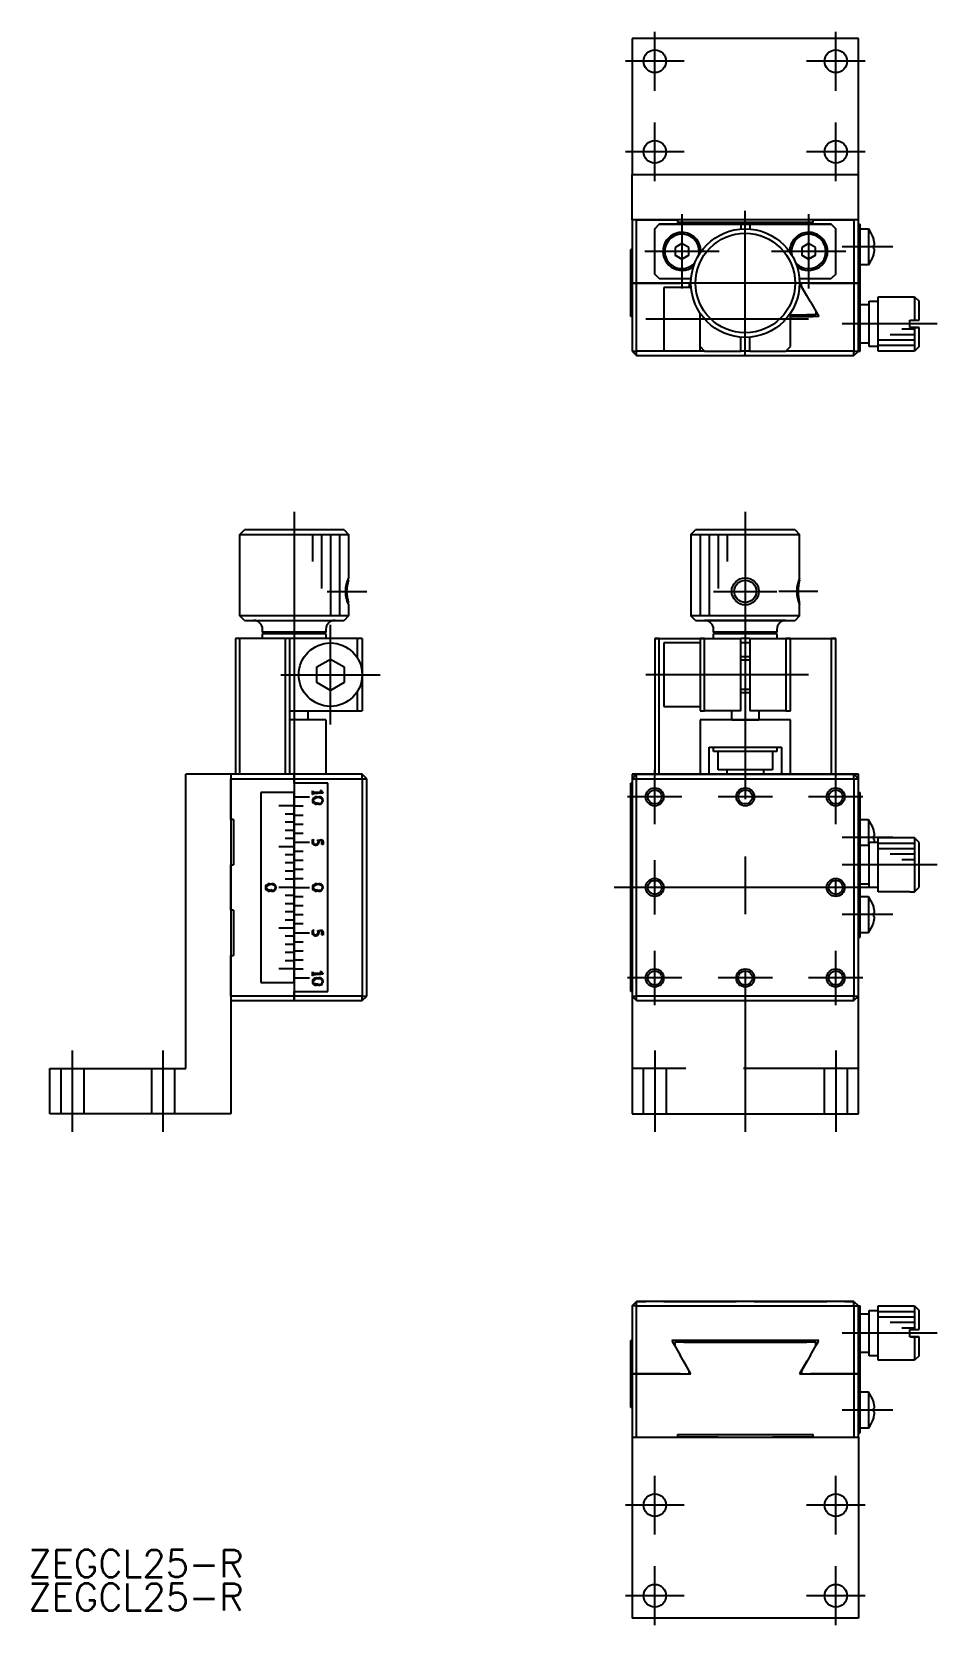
# Model space of a CAD drawing. Extents: x -79 to 118, y -81 to 94.
# Drawn here: x -78.8 to 21.2, y -81.5 to 94.5 of the extents above; entities that cross this region are included whole.
import ezdxf

# ---------------------------------------------------------------- set-up
doc = ezdxf.new("R2010")
doc.units = 0
doc.linetypes.add('CENTER', pattern=[50.8, 31.75, -6.35, 6.35, -6.35])
doc.linetypes.add('DASHED', pattern=[19.05, 12.7, -6.35])
doc.layers.get('0').update_dxf_attribs({"linetype": 'CONTINUOUS'})
doc.layers.add('CENTER', color=1, linetype='CENTER')
doc.styles.get("Standard").update_dxf_attribs({"font": 'txt.shx', "height": 3, "bigfont": 'bigfont.shx'})

# ---------------------------------------------------------------- blocks, each defined once
blk = doc.blocks.new('*U2')
at = {"color": 7, "linetype": 'CONTINUOUS'}
blk.add_text('ZEGCL25-R', height=3, dxfattribs=at).set_placement((-79.21, -76.18))
blk = doc.blocks.new('*U3')
at = {"color": 7, "linetype": 'CONTINUOUS'}
blk.add_text('ZEGCL25-R', height=3, dxfattribs=at).set_placement((-79.21, -79.87))

msp = doc.modelspace()

# ---------------------------------------------------------------- linework, layer by layer
at = {"color": 7, "linetype": 'CONTINUOUS'}
for p, q in [((12.5, 93.75), (-12.5, 93.75)), ((12.5, 93.75), (-12.5, 93.75)), ((-12.5, 93.75), (-12.5, 78.75)), ((12.5, 78.75), (12.5, 93.75)), ((-12.5, 78.75), (12.5, 78.75)), ((-12.5, 73.75), (-12.5, 78.75)), ((-12.5, 78.75), (-11, 78.75)), ((-11.25, 78.75), (-11, 78.75)), ((-11.25, 78.75), (-11, 78.75)), ((-9, 78.75), (-3, 78.75)), ((-9, 78.75), (-8.75, 78.75)), ((-9, 78.75), (-8.75, 78.75)), ((-1.25, 78.75), (0, 78.75)), ((-1.25, 78.75), (1.25, 78.75)), ((0, 78.75), (1.25, 78.75)), ((3, 78.75), (9, 78.75)), ((8.75, 78.75), (9, 78.75)), ((8.75, 78.75), (9, 78.75)), ((11, 78.75), (11.25, 78.75)), ((11, 78.75), (11.25, 78.75)), ((11, 78.75), (12.5, 78.75)), ((12.5, 73.75), (12.5, 78.75)), ((-12.5, 73.75), (-12.5, 66.75)), ((-12, 73.75), (-12.5, 73.75)), ((-7.5, 73.75), (-12, 73.75)), ((-12, 73.75), (-7.5, 73.75)), ((-12, 66.75), (-12, 73.75)), ((-9.5, 73.25), (-10, 72.75)), ((-10, 72.75), (-9.5, 73.25)), ((-10, 67.75), (-10, 72.75)), ((-9.5, 73.25), (-0.5, 73.25)), ((-4, 73.25), (-9.5, 73.25)), ((7.5, 73.75), (-7.5, 73.75)), ((-7.5, 73.75), (-7.5, 73.45)), ((-7.5, 73.45), (7.5, 73.45)), ((7.5, 73.45), (-7.5, 73.45)), ((-4, 73.45), (4, 73.45)), ((-4, 73.45), (4, 73.45)), ((-4, 73.25), (4, 73.25)), ((-0.5, 73.25), (-0.5, 72.73)), ((-0.5, 73.25), (0.5, 73.25)), ((0.5, 73.25), (9.5, 73.25)), ((0.5, 73.25), (0.5, 72.73)), ((9.5, 73.25), (4, 73.25)), ((12, 73.75), (7.5, 73.75)), ((7.5, 73.75), (12, 73.75)), ((7.5, 73.45), (7.5, 73.75)), ((10, 72.75), (9.5, 73.25)), ((9.5, 73.25), (10, 72.75)), ((10, 67.75), (10, 72.75)), ((12, 73.75), (12, 66.75)), ((12.5, 73.75), (12, 73.75)), ((12.5, 66.75), (12.5, 73.75)), ((12.5, 73.25), (12.7, 73.25)), ((12.5, 73.25), (12.7, 73.25)), ((12.7, 71.25), (12.7, 73.25)), ((12.7, 72.75), (13.6, 72.75)), ((13.6, 72.75), (13.6, 68.75)), ((-12.65, 66.76), (-12.65, 70.45)), ((-12.5, 70.45), (-12.65, 70.45)), ((-12.5, 70.45), (-12.65, 70.45)), ((-7, 71.12), (-7.75, 70.68)), ((-7.75, 70.68), (-7.75, 69.82)), ((-6.25, 70.68), (-7, 71.12)), ((-6.25, 69.82), (-6.25, 70.68)), ((7, 71.12), (6.25, 70.68)), ((6.25, 70.68), (6.25, 69.82)), ((7.75, 70.68), (7, 71.12)), ((7.75, 69.82), (7.75, 70.68)), ((12.7, 61.25), (12.7, 71.25)), ((14.16, 71.7), (14.16, 71.68)), ((14.29, 70.95), (14.16, 70.95)), ((14.16, 70.95), (14.16, 70.55)), ((14.29, 70.55), (14.16, 70.55)), ((14.16, 70.55), (14.29, 70.55)), ((-7, 69.38), (-7.75, 69.82)), ((-7.75, 69.82), (-7, 69.38)), ((-6.25, 69.82), (-7, 69.38)), ((-7, 69.38), (-6.25, 69.82)), ((7, 69.38), (6.25, 69.82)), ((6.25, 69.82), (7, 69.38)), ((7.75, 69.82), (7, 69.38)), ((7, 69.38), (7.75, 69.82)), ((13.6, 68.75), (12.7, 68.75)), ((14.16, 69.82), (14.16, 69.8)), ((-9.5, 67.25), (-10, 67.75)), ((-9.5, 67.25), (-5.98, 67.25)), ((-5.81, 68.25), (-5.81, 68.25)), ((5.98, 67.25), (9.5, 67.25)), ((10, 67.75), (9.5, 67.25)), ((-12.65, 66.75), (-12.65, 66.76)), ((-12.5, 66.75), (-12.65, 66.75)), ((-12.65, 63.05), (-12.65, 66.75)), ((-12.5, 66.75), (-12.5, 59.25)), ((-12, 66.75), (-12.5, 66.75)), ((-12.5, 66.75), (-12, 66.75)), ((-12, 66.75), (-7.2, 66.75)), ((-7.2, 66.75), (-12, 66.75)), ((-12, 59.25), (-12, 66.75)), ((-5.98, 66.25), (-9, 66.25)), ((-9, 66.25), (-9, 59.25)), ((-6, 66.75), (-7.2, 66.75)), ((-6, 66.75), (-6.29, 66.25)), ((-6.2, 66.75), (-6.2, 66.4)), ((-6.2, 66.4), (-6, 66.75)), ((7.2, 66.75), (6, 66.75)), ((6.8, 65.36), (6, 66.75)), ((6, 66.75), (6.2, 66.4)), ((6.2, 66.4), (6.2, 66.75)), ((7.2, 64.67), (6.2, 66.4)), ((7.2, 66.75), (12, 66.75)), ((12, 66.75), (7.2, 66.75)), ((12, 66.75), (12, 59.25)), ((12.5, 66.75), (12, 66.75)), ((12, 66.75), (12.5, 66.75)), ((12.5, 59.25), (12.5, 66.75)), ((14.7, 65.25), (18.7, 65.25)), ((14.7, 62.25), (14.7, 65.25)), ((18.7, 65.25), (19.2, 64.75)), ((18.7, 65.25), (18.7, 62.65)), ((-5, 59.75), (-5, 63.43)), ((5, 59.75), (5, 63.43)), ((7.2, 64.67), (8.13, 63.05)), ((7.8, 63.63), (7.8, 63.25)), ((12.7, 64.4), (13.7, 64.4)), ((13.7, 64.75), (14.7, 64.75)), ((13.7, 62.25), (13.7, 64.75)), ((19.2, 62.65), (19.2, 64.75)), ((-12.5, 63.05), (-12.65, 63.05)), ((5, 63.25), (6.8, 63.25)), ((5, 63.05), (7.5, 63.05)), ((8.13, 63.05), (5, 63.05)), ((7.5, 63.05), (5.5, 63.05)), ((5.5, 63.05), (7.5, 63.05)), ((7.8, 63.25), (6.8, 63.25)), ((13.7, 59.75), (13.7, 62.25)), ((14.7, 59.25), (14.7, 62.25)), ((18.7, 61.65), (17.3, 61.65)), ((18.2, 62.65), (18.7, 62.65)), ((18.2, 61.85), (18.2, 62.65)), ((18.7, 61.85), (18.2, 61.85)), ((18.2, 61.85), (18.7, 61.85)), ((18.7, 62.65), (19.2, 62.65)), ((18.7, 61.85), (18.7, 59.25)), ((19.2, 61.85), (18.7, 61.85)), ((18.7, 61.85), (19.2, 61.85)), ((19.2, 59.75), (19.2, 61.85)), ((-1.5, 60.94), (-1.5, 60.94)), ((-0.5, 59.25), (-0.5, 60.77)), ((0.5, 59.25), (0.5, 60.77)), ((12.7, 59.25), (12.7, 61.25)), ((13.7, 60.1), (12.7, 60.1)), ((18.7, 60.45), (14.7, 60.45)), ((18.7, 59.85), (14.7, 59.85)), ((18.7, 61.05), (16, 61.05)), ((-12.5, 59.25), (-12, 58.75)), ((-12.5, 59.25), (-12, 59.25)), ((-4.5, 59.25), (-12, 59.25)), ((-12, 58.75), (-12, 59.25)), ((-12, 58.75), (12, 58.75)), ((-5, 59.75), (-4.5, 59.25)), ((-5, 59.25), (-5, 59.75)), ((-4.5, 59.25), (-0.5, 59.25)), ((0.5, 59.25), (-0.5, 59.25)), ((0.5, 59.25), (4.5, 59.25)), ((4.5, 59.25), (5, 59.75)), ((5, 59.25), (4.5, 59.25)), ((9, 59.25), (5, 59.25)), ((12, 59.25), (9, 59.25)), ((12, 58.75), (12.5, 59.25)), ((12, 58.75), (12, 59.25)), ((12, 59.25), (12.5, 59.25)), ((12.5, 59.25), (12.7, 59.25)), ((14.7, 59.75), (13.7, 59.75)), ((18.7, 59.25), (14.7, 59.25)), ((19.2, 59.75), (18.7, 59.25)), ((-55.83, 39), (-55.33, 39.5)), ((-55.83, 30), (-55.83, 39)), ((-55.83, 39), (-43.83, 39)), ((-44.33, 39.5), (-55.33, 39.5)), ((-47.83, 39), (-47.83, 36)), ((-46.83, 39), (-46.83, 33)), ((-45.83, 39), (-45.83, 30)), ((-44.83, 39), (-44.83, 30)), ((-44.33, 39.5), (-43.83, 39)), ((-43.83, 39), (-43.83, 34.2)), ((-6, 39), (-5.5, 39.5)), ((-6, 39), (-6, 30)), ((-6, 39), (6, 39)), ((5.5, 39.5), (-5.5, 39.5)), ((0, 39.5), (-5.5, 39.5)), ((-5, 39), (-5, 30)), ((-4, 39), (-4, 30)), ((-3, 39), (-3, 33)), ((-2, 39), (-2, 36)), ((5.5, 39.5), (0, 39.5)), ((5.5, 39.5), (6, 39)), ((6, 34.2), (6, 39)), ((-43.83, 30), (-55.83, 30)), ((-55.33, 29.5), (-55.83, 30)), ((-43.83, 30), (-44.33, 29.5)), ((-43.83, 31.2), (-43.83, 30)), ((0, 30), (-6, 30)), ((-5.5, 29.5), (-6, 30)), ((6, 30), (0, 30)), ((6, 30), (5.5, 29.5)), ((6, 30), (6, 31.2)), ((-55.33, 29.5), (-44.33, 29.5)), ((-53.33, 28.2), (-53.33, 28.5)), ((-46.33, 28.2), (-53.33, 28.2)), ((-53.13, 28), (-53.33, 28.2)), ((-46.33, 28.2), (-46.53, 28)), ((-46.33, 28.5), (-46.33, 28.2)), ((-5.5, 29.5), (0, 29.5)), ((0, 29.5), (-4.5, 29.5)), ((-3.5, 28.2), (-3.5, 28.5)), ((0, 28.2), (-3.5, 28.2)), ((-3.3, 28), (-3.5, 28.2)), ((0, 29.5), (5.5, 29.5)), ((4.5, 29.5), (0, 29.5)), ((3.5, 28.2), (0, 28.2)), ((3.5, 28.2), (3.3, 28)), ((3.5, 28.5), (3.5, 28.2)), ((-56.33, 27.5), (-56.33, 12.5)), ((-55.83, 27.5), (-56.33, 27.5)), ((-55.83, 12.5), (-55.83, 27.5)), ((-50.83, 27.5), (-55.83, 27.5)), ((-46.33, 28), (-53.33, 28)), ((-53.33, 27.5), (-53.33, 28)), ((-50.83, 27.5), (-50.83, 12.5)), ((-50.33, 27.5), (-50.83, 27.5)), ((-50.33, 12.5), (-50.33, 27.5)), ((-42.83, 27.5), (-50.33, 27.5)), ((-46.33, 28), (-46.33, 27.5)), ((-42.83, 25.3), (-42.83, 27.5)), ((-42.33, 27.5), (-42.83, 27.5)), ((-42.33, 27.5), (-42.33, 23.5)), ((-10, 27.5), (-10, 12.5)), ((-9.5, 27.5), (-10, 27.5)), ((-10, 27.5), (-9.5, 27.5)), ((-9.5, 27.5), (-5, 27.5)), ((-9.5, 27.5), (-5, 27.5)), ((-9.5, 12.5), (-9.5, 27.5)), ((-9.1, 27.5), (-5, 27.5)), ((-9.1, 27.5), (-7, 27.5)), ((-5, 27), (-9, 27)), ((-9, 27), (-9, 23.5)), ((-7, 27.5), (-5, 27.5)), ((-5, 27.5), (-5, 19.5)), ((-4.5, 27.5), (-5, 27.5)), ((-5, 27.5), (-4.9, 27.5)), ((-5, 27.5), (-4.9, 27.5)), ((-5, 27.5), (-3.5, 27.5)), ((-4.5, 19.5), (-4.5, 27.5)), ((-4.5, 27.5), (-0.5, 27.5)), ((-3.5, 27.5), (-3.5, 28)), ((-3.24, 28), (-3.5, 28)), ((-3.3, 28), (-3.5, 28)), ((-0.1, 28), (-3.24, 28)), ((-0.5, 19.5), (-0.5, 27.5)), ((0.5, 27.5), (-0.5, 27.5)), ((0.5, 27), (-0.5, 27)), ((0.1, 28), (-0.1, 28)), ((3.24, 28), (0.1, 28)), ((0.5, 27.5), (0.5, 19.5)), ((0.5, 27.5), (4.5, 27.5)), ((3.5, 28), (3.24, 28)), ((3.5, 28), (3.3, 28)), ((3.5, 28), (3.5, 27.5)), ((3.5, 27.5), (5, 27.5)), ((4.5, 27.5), (4.5, 19.5)), ((5, 27.5), (4.5, 27.5)), ((4.9, 27.5), (5, 27.5)), ((4.9, 27.5), (5, 27.5)), ((5, 27.5), (7, 27.5)), ((5, 27.5), (9.5, 27.5)), ((5, 27.5), (9.1, 27.5)), ((5, 27.5), (9.5, 27.5)), ((5, 25.3), (5, 27.5)), ((7, 27.5), (9.1, 27.5)), ((9.5, 27.5), (9.5, 12.5)), ((9.5, 27.5), (10, 27.5)), ((10, 27.5), (9.5, 27.5)), ((10, 12.5), (10, 27.5)), ((-47.33, 24.37), (-45.83, 25.23)), ((-45.83, 25.23), (-44.33, 24.37)), ((-0.5, 25.5), (0.5, 25.5)), ((5, 23.5), (5, 25.3)), ((-47.33, 22.63), (-47.33, 24.37)), ((-44.33, 24.37), (-44.33, 22.63)), ((-42.33, 23.5), (-42.33, 19.5)), ((-9, 23.5), (-9, 20)), ((5, 21.7), (5, 23.5)), ((-45.83, 21.77), (-47.33, 22.63)), ((-44.33, 22.63), (-45.83, 21.77)), ((-42.83, 19.5), (-42.83, 21.7)), ((0.5, 21.5), (-0.5, 21.5)), ((5, 19.5), (5, 21.7)), ((-50.33, 19.5), (-42.83, 19.5)), ((-48.33, 19.5), (-48.33, 18.5)), ((-42.83, 19.5), (-42.33, 19.5)), ((-9, 20), (-5, 20)), ((-5, 19.5), (-4.5, 19.5)), ((-0.5, 19.5), (-4.5, 19.5)), ((-1.5, 18.5), (-1.5, 19.5)), ((4.5, 19.5), (0.5, 19.5)), ((1.5, 19.5), (1.5, 18.5)), ((4.5, 19.5), (5, 19.5)), ((-46.33, 18.5), (-50.33, 18.5)), ((-46.33, 18.5), (-46.33, 12.5)), ((5, 18.5), (-5, 18.5)), ((-5, 18.5), (-5, 12.5)), ((-1.5, 18.5), (-5, 18.5)), ((-1.5, 18.5), (1.5, 18.5)), ((5, 18.5), (1.5, 18.5)), ((5, 12.5), (5, 18.5)), ((-4, 15.5), (0, 15.5)), ((-4, 12.5), (-4, 15.5)), ((-3.5, 15), (-3.5, 15.5)), ((3.5, 15), (-3.5, 15)), ((-3, 13), (-3, 15)), ((0, 15.5), (4, 15.5)), ((3, 15), (3, 13)), ((3.5, 15.5), (3.5, 15)), ((4, 15.5), (4, 12.5)), ((-56.83, 12.5), (-61.83, 12.5)), ((-61.83, 11), (-61.83, 12.5)), ((-52.33, 12.5), (-56.83, 12.5)), ((-56.83, 12.5), (-56.83, 12)), ((-49.83, 12.5), (-52.33, 12.5)), ((-42.33, 12.5), (-49.83, 12.5)), ((-49.83, 12.5), (-49.83, 12)), ((-49.83, 12), (-49.83, 12.5)), ((-41.83, 12), (-42.33, 12.5)), ((-42.33, 12), (-42.33, 12.5)), ((-12.5, 12.5), (-12, 12.5)), ((-12, 12.5), (-12.5, 12.5)), ((-12.5, 12), (-12, 12.5)), ((-12, 12.5), (-12.5, 12)), ((-12.5, 12.5), (-12.5, 12)), ((12, 12.5), (-12, 12.5)), ((-12, 12.5), (-7.2, 12.5)), ((-12, 12), (-12, 12.5)), ((-8.13, 12.5), (8.13, 12.5)), ((-7.2, 12.5), (-8.13, 12.5)), ((3, 13), (-3, 13)), ((-2, 12.5), (-2, 13)), ((2, 13), (2, 12.5)), ((7.2, 12.5), (12, 12.5)), ((8.13, 12.5), (7.2, 12.5)), ((12, 12.5), (12.5, 12.5)), ((12.5, 12.5), (12, 12.5)), ((12, 12), (12, 12.5)), ((12, 12.5), (12.5, 12)), ((12.5, 12), (12, 12.5)), ((12.5, 12), (12.5, 12.5)), ((-61.83, -9), (-61.83, 11)), ((-56.83, 12), (-56.83, 9)), ((-56.83, 9), (-56.83, 12)), ((-56.83, 12), (-49.83, 12)), ((-49.83, 12), (-42.33, 12)), ((-49.83, 11.51), (-49.83, 12)), ((-49.83, 12), (-49.83, 11.51)), ((-46.13, 11.5), (-49.83, 11.5)), ((-49.83, 11.5), (-49.83, 10.51)), ((-47.8, 10.25), (-47.8, 10.66)), ((-47.8, 10.66), (-47.73, 10.53)), ((-46.93, 10.75), (-46.92, 10.75)), ((-46.93, 10.74), (-46.93, 10.75)), ((-46.89, 10.67), (-46.93, 10.74)), ((-46.92, 10.75), (-46.91, 10.76)), ((-46.91, 10.76), (-46.9, 10.76)), ((-46.9, 10.76), (-46.89, 10.76)), ((-46.9, 10.76), (-46.9, 10.76)), ((-46.89, 10.76), (-46.88, 10.74)), ((-46.78, 10.52), (-46.89, 10.67)), ((-46.88, 10.74), (-46.85, 10.7)), ((-46.85, 10.7), (-46.84, 10.68)), ((-46.84, 10.68), (-46.8, 10.63)), ((-46.8, 10.63), (-46.74, 10.56)), ((-46.74, 10.56), (-46.69, 10.51)), ((-46.13, -11.5), (-46.13, 11.5)), ((-42.33, 12), (-42.33, -12)), ((-42.33, 12), (-41.83, 12)), ((-41.83, 9), (-41.83, 12)), ((-12.65, -11.5), (-12.65, 11.5)), ((-12.5, 11.5), (-12.65, 11.5)), ((-12.5, 11.5), (-12.65, 11.5)), ((-12.5, 12), (-12.5, -12)), ((-12.5, 12), (-12, 12)), ((-12, 12), (12, 12)), ((-12, -12), (-12, 12)), ((12, 12), (12, -12)), ((12, 12), (12.5, 12)), ((12.5, 8.5), (12.5, 12)), ((-56.83, 9), (-56.83, 7.5)), ((-56.83, 7.5), (-56.83, 9)), ((-53.53, 10.5), (-53.53, -10.5)), ((-49.83, 10.5), (-53.53, 10.5)), ((-50.83, 9), (-51.53, 9)), ((-49.83, 9), (-50.83, 9)), ((-49.83, 10.51), (-49.83, 10.5)), ((-49.83, 10.5), (-49.83, 10)), ((-49.83, 10.01), (-49.83, 10.5)), ((-49.83, 10), (-49.83, 10.01)), ((-49.83, 10), (-49.83, 9.01)), ((-49.83, 9.99), (-49.83, 10)), ((-49.83, 10), (-48.83, 10)), ((-49.83, 9.01), (-49.83, 9.99)), ((-49.83, 9.01), (-49.83, 9)), ((-49.83, 9), (-49.83, 9.01)), ((-49.83, 9), (-49.83, 8.99)), ((-49.83, 8.99), (-49.83, 9)), ((-49.83, 9), (-48.83, 9)), ((-49.83, 8.99), (-49.83, 8.11)), ((-49.83, 8.1), (-49.83, 8.99)), ((-48.83, 10), (-48.13, 10)), ((-47.76, 10.27), (-47.8, 10.25)), ((-47.73, 10.4), (-47.76, 10.27)), ((-47.73, 10.53), (-46.78, 10.52)), ((-46.69, 10.51), (-46.66, 10.47)), ((-46.66, 10.47), (-46.64, 10.46)), ((-41.83, -1), (-41.83, 9)), ((12.5, 10.5), (12.7, 10.5)), ((12.5, 10.5), (12.7, 10.5)), ((12.7, 8.5), (12.7, 10.5)), ((-56.83, 7.5), (-56.83, 2.5)), ((-56.53, 7.5), (-56.83, 7.5)), ((-56.53, 7.5), (-56.53, 2.5)), ((-49.83, 8.1), (-50.83, 8.1)), ((-49.83, 7.2), (-50.83, 7.2)), ((-49.83, 8.11), (-49.83, 8.1)), ((-49.83, 8.1), (-49.83, 8.09)), ((-49.83, 8.01), (-49.83, 8.1)), ((-49.83, 8.09), (-49.83, 8)), ((-49.83, 8), (-49.83, 8.01)), ((-49.83, 8), (-49.83, 7.21)), ((-49.83, 7.99), (-49.83, 8)), ((-49.83, 8), (-48.83, 8)), ((-49.83, 7.2), (-49.83, 7.99)), ((-49.83, 7.21), (-49.83, 7.2)), ((-49.83, 7.2), (-49.83, 7.19)), ((-49.83, 7.01), (-49.83, 7.2)), ((-49.83, 7.19), (-49.83, 7)), ((12.5, -3.5), (12.5, 8.5)), ((12.5, -3.5), (12.5, 8.5)), ((12.7, -3.5), (12.7, 8.5)), ((12.7, 7.5), (13.6, 7.5)), ((13.6, 7.5), (13.6, 4.65)), ((-49.83, 6.3), (-50.83, 6.3)), ((-49.83, 5.4), (-50.83, 5.4)), ((-49.83, 7), (-49.83, 7.01)), ((-49.83, 7), (-49.83, 6.31)), ((-49.83, 6.99), (-49.83, 7)), ((-49.83, 7), (-48.83, 7)), ((-49.83, 6.3), (-49.83, 6.99)), ((-49.83, 6.31), (-49.83, 6.3)), ((-49.83, 6.3), (-49.83, 6.29)), ((-49.83, 6.01), (-49.83, 6.3)), ((-49.83, 6.29), (-49.83, 6)), ((-49.83, 6), (-49.83, 6.01)), ((-49.83, 6), (-49.83, 5.41)), ((-49.83, 5.99), (-49.83, 6)), ((-49.83, 6), (-48.83, 6)), ((-49.83, 5.4), (-49.83, 5.99)), ((-49.83, 5.41), (-49.83, 5.4)), ((-49.83, 5.4), (-49.83, 5.39)), ((-49.83, 5.01), (-49.83, 5.4)), ((-49.83, 5.39), (-49.83, 5)), ((-47.77, 5.31), (-47.67, 5.27)), ((14.16, 6.45), (14.16, 6.43)), ((14.29, 5.7), (14.16, 5.7)), ((14.16, 5.7), (14.16, 5.3)), ((14.16, 5.3), (14.29, 5.3)), ((14.29, 5.3), (14.16, 5.3)), ((14.7, 5.5), (18.2, 5.5)), ((14.7, -0.5), (14.7, 5.5)), ((18.2, 5.47), (18.2, 5.5)), ((18.7, 5.47), (18.2, 5.47)), ((18.7, 5.47), (18.7, -0.47)), ((19.2, 4.97), (18.7, 5.47)), ((-50.83, 4.5), (-51.53, 4.5)), ((-49.83, 4.5), (-50.83, 4.5)), ((-49.83, 3.6), (-50.83, 3.6)), ((-49.83, 5), (-49.83, 5.01)), ((-49.83, 5), (-49.83, 4.51)), ((-49.83, 4.99), (-49.83, 5)), ((-49.83, 5), (-48.83, 5)), ((-49.83, 4.5), (-49.83, 4.99)), ((-49.83, 4.51), (-49.83, 4.5)), ((-49.83, 4.5), (-49.83, 4.49)), ((-49.83, 4.01), (-49.83, 4.5)), ((-49.83, 4.49), (-49.83, 4)), ((-49.83, 4), (-49.83, 4.01)), ((-49.83, 4), (-49.83, 3.61)), ((-49.83, 3.99), (-49.83, 4)), ((-49.83, 4), (-48.83, 4)), ((-49.83, 3.6), (-49.83, 3.99)), ((-49.83, 3.61), (-49.83, 3.6)), ((-49.83, 3.01), (-49.83, 3.6)), ((-49.83, 3.6), (-49.83, 3.59)), ((-49.83, 3.59), (-49.83, 3)), ((-48.83, 5), (-48.13, 5)), ((-47.24, 5.23), (-47.24, 5.24)), ((-47.24, 5.24), (-47.02, 5.23)), ((-47.23, 5.2), (-47.24, 5.23)), ((-46.87, 5.17), (-47.1, 5.19)), ((-47.02, 5.23), (-46.97, 5.23)), ((-46.78, 5.16), (-46.87, 5.17)), ((-46.78, 5.16), (-46.78, 5.16)), ((-46.78, 5.16), (-46.78, 5.16)), ((-46.77, 5.13), (-46.78, 5.16)), ((-46.78, 4.96), (-46.77, 5.01)), ((-46.78, 4.91), (-46.78, 4.96)), ((-46.77, 4.84), (-46.78, 4.91)), ((-46.77, 5.04), (-46.77, 5.13)), ((-46.77, 5.03), (-46.77, 5.04)), ((-46.77, 5.01), (-46.77, 5.03)), ((-46.77, 4.75), (-46.77, 4.84)), ((-46.64, 4.73), (-46.77, 4.75)), ((-46.65, 4.79), (-46.63, 4.73)), ((-46.63, 4.73), (-46.64, 4.73)), ((12.7, 4.65), (13.7, 4.65)), ((13.7, 0), (13.7, 5)), ((13.7, 5), (14.7, 5)), ((14.7, 4.9), (18.7, 4.9)), ((14.7, 4.3), (18.7, 4.3)), ((16, 3.7), (18.7, 3.7)), ((19.2, 0.03), (19.2, 4.97)), ((-56.83, 2.5), (-56.83, -2.5)), ((-56.83, -2.5), (-56.83, 2.5)), ((-56.83, 2.5), (-56.53, 2.5)), ((-49.83, 2.7), (-50.83, 2.7)), ((-49.83, 1.8), (-50.83, 1.8)), ((-49.83, 3), (-49.83, 3.01)), ((-49.83, 3), (-49.83, 2.71)), ((-49.83, 2.99), (-49.83, 3)), ((-49.83, 3), (-48.83, 3)), ((-49.83, 2.7), (-49.83, 2.99)), ((-49.83, 2.71), (-49.83, 2.7)), ((-49.83, 2.7), (-49.83, 2.69)), ((-49.83, 2.01), (-49.83, 2.7)), ((-49.83, 2.69), (-49.83, 2)), ((-49.83, 2), (-49.83, 2.01)), ((-49.83, 2), (-49.83, 1.81)), ((-49.83, 1.99), (-49.83, 2)), ((-49.83, 2), (-48.83, 2)), ((-49.83, 1.8), (-49.83, 1.99)), ((-49.83, 1.81), (-49.83, 1.8)), ((-49.83, 1.8), (-49.83, 1.79)), ((-49.83, 1.01), (-49.83, 1.8)), ((-49.83, 1.79), (-49.83, 1)), ((17.3, 3.1), (18.7, 3.1)), ((-50.83, 0), (-51.53, 0)), ((-49.83, 0.9), (-50.83, 0.9)), ((-49.83, 0), (-50.83, 0)), ((-49.83, 1), (-49.83, 1.01)), ((-49.83, 1), (-49.83, 0.91)), ((-49.83, 0.99), (-49.83, 1)), ((-49.83, 1), (-48.83, 1)), ((-49.83, 0.9), (-49.83, 0.99)), ((-49.83, 0.91), (-49.83, 0.9)), ((-49.83, 0.9), (-49.83, 0.89)), ((-49.83, 0.01), (-49.83, 0.9)), ((-49.83, 0.89), (-49.83, 0.01)), ((-49.83, 0.01), (-49.83, 0)), ((-49.83, 0), (-49.83, 0.01)), ((-49.83, 0), (-49.83, -0.01)), ((-49.83, -0.01), (-49.83, 0)), ((-49.83, 0), (-48.83, 0)), ((-48.83, 0), (-48.13, 0)), ((13.7, 0.35), (12.7, 0.35)), ((14.7, 0), (13.7, 0)), ((18.7, -0.47), (19.2, 0.03)), ((-49.83, -0.9), (-50.83, -0.9)), ((-49.83, -0.01), (-49.83, -0.89)), ((-49.83, -0.9), (-49.83, -0.01)), ((-49.83, -0.89), (-49.83, -0.9)), ((-49.83, -0.9), (-49.83, -0.91)), ((-49.83, -0.99), (-49.83, -0.9)), ((-49.83, -0.91), (-49.83, -1)), ((-49.83, -1), (-49.83, -0.99)), ((-49.83, -1), (-49.83, -1.79)), ((-49.83, -1.01), (-49.83, -1)), ((-49.83, -1), (-48.83, -1)), ((-49.83, -1.8), (-49.83, -1.01)), ((-41.83, -11), (-41.83, -1)), ((12.7, -1), (13.6, -1)), ((13.6, -1), (13.6, -5)), ((18.2, -0.5), (14.7, -0.5)), ((18.2, -0.5), (18.2, -0.47)), ((18.2, -0.47), (18.7, -0.47)), ((-56.53, -2.5), (-56.83, -2.5)), ((-56.83, -2.5), (-56.83, -7.5)), ((-56.53, -2.5), (-56.53, -7.5)), ((-49.83, -1.8), (-50.83, -1.8)), ((-49.83, -2.7), (-50.83, -2.7)), ((-49.83, -1.79), (-49.83, -1.8)), ((-49.83, -1.8), (-49.83, -1.81)), ((-49.83, -1.99), (-49.83, -1.8)), ((-49.83, -1.81), (-49.83, -2)), ((-49.83, -2), (-49.83, -1.99)), ((-49.83, -2), (-49.83, -2.69)), ((-49.83, -2.01), (-49.83, -2)), ((-49.83, -2), (-48.83, -2)), ((-49.83, -2.7), (-49.83, -2.01)), ((-49.83, -2.69), (-49.83, -2.7)), ((-49.83, -2.7), (-49.83, -2.71)), ((-49.83, -2.99), (-49.83, -2.7)), ((-49.83, -2.71), (-49.83, -3)), ((-49.83, -3), (-49.83, -2.99)), ((-49.83, -3), (-49.83, -3.59)), ((-49.83, -3.01), (-49.83, -3)), ((-49.83, -3), (-48.83, -3)), ((-49.83, -3.6), (-49.83, -3.01)), ((12.5, -12), (12.5, -3.5)), ((12.7, -5.5), (12.7, -3.5)), ((14.16, -2.05), (14.16, -2.07)), ((14.29, -2.8), (14.16, -2.8)), ((14.16, -2.8), (14.16, -3.2)), ((14.16, -3.2), (14.29, -3.2)), ((14.29, -3.2), (14.16, -3.2)), ((-50.83, -4.5), (-51.53, -4.5)), ((-49.83, -3.6), (-50.83, -3.6)), ((-49.83, -4.5), (-50.83, -4.5)), ((-49.83, -3.59), (-49.83, -3.6)), ((-49.83, -3.99), (-49.83, -3.6)), ((-49.83, -3.6), (-49.83, -3.61)), ((-49.83, -3.61), (-49.83, -4)), ((-49.83, -4), (-49.83, -3.99)), ((-49.83, -4), (-49.83, -4.49)), ((-49.83, -4.01), (-49.83, -4)), ((-49.83, -4), (-48.83, -4)), ((-49.83, -4.5), (-49.83, -4.01)), ((-49.83, -4.49), (-49.83, -4.5)), ((-49.83, -4.5), (-49.83, -4.51)), ((-49.83, -4.99), (-49.83, -4.5)), ((-49.83, -4.51), (-49.83, -5)), ((-49.83, -5), (-49.83, -4.99)), ((-49.83, -5.01), (-49.83, -5)), ((-49.83, -5), (-48.83, -5)), ((-49.83, -5), (-49.83, -5.39)), ((-49.83, -5.4), (-49.83, -5.01)), ((-48.83, -5), (-48.13, -5)), ((-47.77, -4.69), (-47.67, -4.73)), ((-47.24, -4.77), (-47.24, -4.76)), ((-47.24, -4.76), (-47.02, -4.77)), ((-47.23, -4.8), (-47.24, -4.77)), ((-46.87, -4.83), (-47.1, -4.81)), ((-47.02, -4.77), (-46.97, -4.77)), ((-46.78, -4.84), (-46.87, -4.83)), ((-46.78, -4.84), (-46.78, -4.84)), ((-46.78, -4.84), (-46.78, -4.84)), ((-46.77, -4.87), (-46.78, -4.84)), ((-46.78, -5.04), (-46.77, -4.99)), ((-46.78, -5.09), (-46.78, -5.04)), ((-46.77, -5.16), (-46.78, -5.09)), ((-46.77, -4.96), (-46.77, -4.87)), ((-46.77, -4.97), (-46.77, -4.96)), ((-46.77, -4.99), (-46.77, -4.97)), ((-46.77, -5.25), (-46.77, -5.16)), ((-46.64, -5.27), (-46.77, -5.25)), ((-46.65, -5.21), (-46.63, -5.27)), ((-46.63, -5.27), (-46.64, -5.27)), ((13.6, -5), (12.7, -5)), ((14.16, -3.93), (14.16, -3.95)), ((-49.83, -5.4), (-50.83, -5.4)), ((-49.83, -6.3), (-50.83, -6.3)), ((-49.83, -5.39), (-49.83, -5.4)), ((-49.83, -5.4), (-49.83, -5.41)), ((-49.83, -5.99), (-49.83, -5.4)), ((-49.83, -5.41), (-49.83, -6)), ((-49.83, -6), (-49.83, -5.99)), ((-49.83, -6), (-49.83, -6.29)), ((-49.83, -6.01), (-49.83, -6)), ((-49.83, -6), (-48.83, -6)), ((-49.83, -6.3), (-49.83, -6.01)), ((-49.83, -6.29), (-49.83, -6.3)), ((-49.83, -6.3), (-49.83, -6.31)), ((-49.83, -6.99), (-49.83, -6.3)), ((-49.83, -6.31), (-49.83, -7)), ((-49.83, -7), (-49.83, -6.99)), ((-49.83, -7), (-49.83, -7.19)), ((-49.83, -7.01), (-49.83, -7)), ((-49.83, -7), (-48.83, -7)), ((-49.83, -7.2), (-49.83, -7.01)), ((12.5, -5.5), (12.7, -5.5)), ((-56.83, -7.5), (-56.83, -11)), ((-56.83, -11), (-56.83, -7.5)), ((-56.83, -7.5), (-56.53, -7.5)), ((-49.83, -7.2), (-50.83, -7.2)), ((-49.83, -8.1), (-50.83, -8.1)), ((-49.83, -7.19), (-49.83, -7.2)), ((-49.83, -7.2), (-49.83, -7.21)), ((-49.83, -7.99), (-49.83, -7.2)), ((-49.83, -7.21), (-49.83, -8)), ((-49.83, -8), (-49.83, -7.99)), ((-49.83, -8), (-49.83, -8.09)), ((-49.83, -8.01), (-49.83, -8)), ((-49.83, -8), (-48.83, -8)), ((-49.83, -8.1), (-49.83, -8.01)), ((-49.83, -8.09), (-49.83, -8.1)), ((-49.83, -8.99), (-49.83, -8.1)), ((-49.83, -8.1), (-49.83, -8.11)), ((-49.83, -8.11), (-49.83, -8.99)), ((-61.83, -20), (-61.83, -9)), ((-53.53, -10.5), (-49.83, -10.5)), ((-50.83, -9), (-51.53, -9)), ((-49.83, -9), (-50.83, -9)), ((-49.83, -8.99), (-49.83, -9)), ((-49.83, -9), (-49.83, -8.99)), ((-49.83, -9), (-49.83, -9.01)), ((-49.83, -9.01), (-49.83, -9)), ((-49.83, -9), (-48.83, -9)), ((-49.83, -9.01), (-49.83, -10)), ((-49.83, -9.99), (-49.83, -9.01)), ((-49.83, -10), (-49.83, -9.99)), ((-49.83, -10), (-49.83, -10.5)), ((-49.83, -10.01), (-49.83, -10)), ((-49.83, -10), (-48.83, -10)), ((-49.83, -10.5), (-49.83, -10.01)), ((-49.83, -10.5), (-49.83, -10.51)), ((-49.83, -10.51), (-49.83, -11.5)), ((-48.83, -10), (-48.13, -10)), ((-47.8, -9.75), (-47.8, -9.34)), ((-47.8, -9.34), (-47.73, -9.47)), ((-47.76, -9.73), (-47.8, -9.75)), ((-47.73, -9.6), (-47.76, -9.73)), ((-47.73, -9.47), (-46.78, -9.48)), ((-46.93, -9.25), (-46.92, -9.25)), ((-46.93, -9.26), (-46.93, -9.25)), ((-46.89, -9.33), (-46.93, -9.26)), ((-46.92, -9.25), (-46.91, -9.24)), ((-46.91, -9.24), (-46.9, -9.24)), ((-46.9, -9.24), (-46.89, -9.24)), ((-46.9, -9.24), (-46.9, -9.24)), ((-46.89, -9.24), (-46.88, -9.26)), ((-46.78, -9.48), (-46.89, -9.33)), ((-46.88, -9.26), (-46.85, -9.3)), ((-46.85, -9.3), (-46.84, -9.32)), ((-46.84, -9.32), (-46.8, -9.37)), ((-46.8, -9.37), (-46.74, -9.44)), ((-46.74, -9.44), (-46.69, -9.49)), ((-46.69, -9.49), (-46.66, -9.53)), ((-46.66, -9.53), (-46.64, -9.54)), ((-56.83, -11), (-56.83, -12)), ((-56.83, -12), (-56.83, -11)), ((-56.83, -12), (-56.83, -25)), ((-49.83, -12), (-56.83, -12)), ((-49.83, -11.5), (-46.13, -11.5)), ((-49.83, -12), (-49.83, -11.51)), ((-49.83, -11.51), (-49.83, -12)), ((-42.33, -12), (-49.83, -12)), ((-49.83, -12), (-49.83, -12.5)), ((-49.83, -12.5), (-49.83, -12)), ((-42.33, -12), (-41.83, -12)), ((-42.33, -12.5), (-41.83, -12)), ((-42.33, -12.5), (-42.33, -12)), ((-41.83, -12), (-41.83, -11)), ((-12.5, -11.5), (-12.65, -11.5)), ((-12.5, -12), (-12.5, -25)), ((-12, -12.5), (-12.5, -12)), ((-12.5, -12), (-12, -12)), ((12, -12), (-12, -12)), ((-12, -12.5), (-12, -12)), ((12, -12.5), (12, -12)), ((12, -12.5), (12.5, -12)), ((12, -12), (12.5, -12)), ((12.5, -25), (12.5, -12)), ((-56.83, -12.5), (-49.83, -12.5)), ((-49.83, -12.5), (-42.33, -12.5)), ((-12, -12.5), (12, -12.5)), ((-76.83, -20), (-61.83, -20)), ((-76.83, -25), (-76.83, -20)), ((-56.83, -25), (-76.83, -25)), ((-12.5, -25), (12.5, -25)), ((-12.5, -46.23), (-12, -45.73)), ((-12.5, -46.23), (-12, -45.73)), ((12, -45.73), (-12, -45.73)), ((-12, -45.73), (-11, -45.73)), ((-12, -46.23), (-12, -45.73)), ((-9, -45.73), (-1, -45.73)), ((-2.5, -45.73), (-1, -45.73)), ((-2.5, -45.73), (-1, -45.73)), ((1, -45.73), (9, -45.73)), ((1, -45.73), (2.5, -45.73)), ((1, -45.73), (2.5, -45.73)), ((11, -45.73), (12, -45.73)), ((12, -45.73), (12.5, -46.23)), ((12, -46.23), (12, -45.73)), ((12, -45.73), (12.5, -46.23)), ((-12.5, -46.23), (-12.5, -53.73)), ((-12, -46.23), (-12.5, -46.23)), ((-12, -46.23), (12, -46.23)), ((-12, -53.73), (-12, -46.23)), ((12, -46.23), (12, -53.73)), ((12, -46.23), (12.5, -46.23)), ((12.5, -53.73), (12.5, -46.23)), ((12.5, -46.23), (12.7, -46.23)), ((12.5, -46.23), (12.7, -46.23)), ((12.7, -48.23), (12.7, -46.23)), ((12.7, -47.08), (13.7, -47.08)), ((13.7, -51.73), (13.7, -46.73)), ((13.7, -46.73), (14.7, -46.73)), ((14.7, -52.23), (14.7, -46.23)), ((14.7, -46.23), (18.7, -46.23)), ((14.7, -46.83), (18.7, -46.83)), ((14.7, -47.43), (18.7, -47.43)), ((18.7, -46.23), (18.7, -48.83)), ((18.7, -46.23), (19.2, -46.73)), ((19.2, -48.83), (19.2, -46.73)), ((12.7, -58.23), (12.7, -48.23)), ((16, -48.03), (18.7, -48.03)), ((17.3, -48.63), (18.7, -48.63)), ((18.2, -49.63), (18.2, -48.83)), ((18.2, -48.83), (18.7, -48.83)), ((18.7, -48.83), (19.2, -48.83)), ((-12.65, -53.73), (-12.65, -50.03)), ((-12.5, -50.03), (-12.65, -50.03)), ((-12.5, -50.03), (-12.65, -50.03)), ((8.13, -50.03), (-8.13, -50.03)), ((-8.13, -50.03), (-7.2, -51.65)), ((-7.8, -50.61), (-8.02, -50.23)), ((-7.8, -50.23), (-7.8, -50.61)), ((-6.8, -50.23), (-7.8, -50.23)), ((-6.8, -50.23), (-7.8, -50.23)), ((-7.5, -50.03), (-5.5, -50.03)), ((-6.8, -50.23), (6.8, -50.23)), ((-5, -50.23), (-6.8, -50.23)), ((-5, -50.23), (-5, -50.03)), ((-4, -50.23), (-5, -50.23)), ((-4, -50.23), (4, -50.23)), ((-4, -50.23), (-3.5, -50.23)), ((-3.5, -50.23), (-4, -50.23)), ((-3.5, -50.23), (-3.5, -50.03)), ((3.5, -50.03), (3.5, -50.23)), ((3.5, -50.23), (4, -50.23)), ((4, -50.23), (3.5, -50.23)), ((5, -50.23), (4, -50.23)), ((5, -50.23), (5, -50.03)), ((6.8, -50.23), (5, -50.23)), ((7.8, -50.23), (6.8, -50.23)), ((7.8, -50.23), (6.8, -50.23)), ((7.2, -51.65), (8.13, -50.03)), ((8.02, -50.23), (7.8, -50.61)), ((7.8, -50.61), (7.8, -50.23)), ((18.7, -49.63), (18.2, -49.63)), ((18.2, -49.63), (18.7, -49.63)), ((18.7, -49.63), (18.7, -52.23)), ((18.7, -49.63), (19.2, -49.63)), ((19.2, -49.63), (18.7, -49.63)), ((19.2, -51.73), (19.2, -49.63)), ((-6.2, -53.38), (-7.2, -51.65)), ((-6, -53.73), (-6.8, -52.34)), ((6.8, -52.34), (6, -53.73)), ((7.2, -51.65), (6.2, -53.38)), ((13.7, -51.38), (12.7, -51.38)), ((14.7, -51.73), (13.7, -51.73)), ((18.7, -52.23), (14.7, -52.23)), ((19.2, -51.73), (18.7, -52.23)), ((-12.65, -57.43), (-12.65, -53.73)), ((-12.5, -53.73), (-12.65, -53.73)), ((-12.5, -53.73), (-12.5, -60.73)), ((-12.5, -53.73), (-12, -53.73)), ((-12, -53.73), (-12.5, -53.73)), ((-7.2, -53.73), (-12, -53.73)), ((-12, -53.73), (-7.2, -53.73)), ((-12, -60.73), (-12, -53.73)), ((-7.2, -53.73), (-6, -53.73)), ((-6.2, -53.73), (-6.2, -53.38)), ((-6, -53.73), (-6.2, -53.73)), ((6, -53.73), (7.2, -53.73)), ((6.2, -53.73), (6, -53.73)), ((6.2, -53.38), (6.2, -53.73)), ((12, -53.73), (7.2, -53.73)), ((7.2, -53.73), (12, -53.73)), ((12, -53.73), (12, -60.73)), ((12, -53.73), (12.5, -53.73)), ((12.5, -53.73), (12, -53.73)), ((12.5, -60.73), (12.5, -53.73)), ((12.7, -55.73), (13.6, -55.73)), ((13.6, -55.73), (13.6, -59.73)), ((-12.5, -57.43), (-12.65, -57.43)), ((14.16, -56.78), (14.16, -56.8)), ((14.16, -57.53), (14.16, -57.93)), ((14.29, -57.53), (14.16, -57.53)), ((14.16, -57.93), (14.29, -57.93)), ((14.29, -57.93), (14.16, -57.93)), ((12.7, -60.23), (12.7, -58.23)), ((13.6, -59.73), (12.7, -59.73)), ((14.16, -58.66), (14.16, -58.68)), ((-12.5, -60.73), (12.5, -60.73)), ((-12.5, -60.73), (-12.5, -80.73)), ((-7.5, -60.43), (7.5, -60.43)), ((-7.5, -60.43), (-7.5, -60.73)), ((-3, -60.73), (-7.5, -60.73)), ((-1.25, -60.73), (0, -60.73)), ((-1.25, -60.73), (1.25, -60.73)), ((0, -60.73), (1.25, -60.73)), ((7.5, -60.73), (3, -60.73)), ((7.5, -60.73), (7.5, -60.43)), ((12.5, -60.23), (12.7, -60.23)), ((12.5, -60.73), (12.5, -80.73)), ((12.5, -80.73), (-12.5, -80.73))]:
    msp.add_line(p, q, dxfattribs=at)
at = {"color": 3, "linetype": 'CONTINUOUS'}
for p, q in [((0.5, 25.12), (-0.5, 25.12)), ((0.5, 21.88), (-0.5, 21.88))]:
    msp.add_line(p, q, dxfattribs=at)
at = {"color": 3, "linetype": 'DASHED'}
for p, q in [((-75.58, -25), (-75.58, -20)), ((-73.08, -20), (-73.08, -25)), ((-65.58, -25), (-65.58, -20)), ((-63.08, -20), (-63.08, -25)), ((12.5, -20), (-12.5, -20)), ((-11.25, -25), (-11.25, -20)), ((-8.75, -20), (-8.75, -25)), ((8.75, -25), (8.75, -20)), ((11.25, -20), (11.25, -25))]:
    msp.add_line(p, q, dxfattribs=at)
at = {"color": 7, "linetype": 'CONTINUOUS'}
for centre, radius in [((-10, 91.25), 1.25), ((10, 91.25), 1.25), ((-10, 81.25), 1.25), ((10, 81.25), 1.25), ((0, 66.75), 6), ((0, 66.75), 5.5), ((0, 32.7), 1.23), ((-45.83, 23.5), 3.5), ((-10, 10), 0.783), ((0, 10), 0.783), ((10, 10), 0.783), ((-10, 0), 0.783), ((10, 0), 0.783), ((-10, -10), 0.783), ((0, -10), 0.783), ((10, -10), 0.783), ((-10, -68.23), 1.25), ((10, -68.23), 1.25), ((-10, -78.23), 1.25), ((10, -78.23), 1.25)]:
    msp.add_circle(centre, radius, dxfattribs=at)
at = {"color": 3, "linetype": 'CONTINUOUS'}
for centre, radius in [((0, 32.7), 1.5), ((-10, 10), 1), ((0, 10), 1), ((10, 10), 1), ((-10, 0), 1), ((10, 0), 1), ((-10, -10), 1), ((0, -10), 1), ((10, -10), 1)]:
    msp.add_circle(centre, radius, dxfattribs=at)
at = {"color": 7, "linetype": 'CONTINUOUS'}
for centre, radius, start, end in [((-7, 70.25), 2.1, 90, 307.9019), ((-7, 70.25), 2.1, 358.968, 90), ((7, 70.25), 2.1, 90, 181.032), ((7, 70.25), 2.1, 232.0981, 90), ((11.1, 70.75), 3.2, 17.27, 38.6822), ((-7, 70.25), 1.9, 0, 319.4644), ((7, 70.25), 1.9, 0, 192.5945), ((11.1, 70.75), 3.19, 3.5904, 16.9053), ((11.1, 70.75), 3.19, 343.0947, 356.4096), ((-7, 70.25), 1.9, 347.4055, 0), ((7, 70.25), 1.9, 220.5356, 0), ((11.1, 70.75), 3.2, 321.3178, 342.73), ((-40.54, 32.7), 3.51, 159.5177, 200.4823), ((10.6, 32.7), 4.76, 165.0433, 194.9567), ((-54.33, 28.5), 1, 0, 90), ((-45.33, 28.5), 1, 90, 180), ((-4.5, 28.5), 1, 0, 90), ((4.5, 28.5), 1, 90, 180), ((-47.42, 9.6), 0.406, 66.7474, 295.8943), ((-47.19, 9.26), 0.661, 51.2372, 154.7042), ((-47.35, 9.95), 0.598, 223.8884, 283.6567), ((-48, 24.53), 14.14, 271.1244, 275.5186), ((-47.06, 9.61), 0.416, 243.9047, 118.7371), ((-47, 9.58), 0.297, 225.8759, 38.7066), ((11.1, 5.5), 3.2, 17.27, 38.6822), ((-47.47, 5.05), 0.393, 139.5545, 19.9104), ((11.1, 5.5), 3.19, 3.5904, 16.9053), ((11.1, 5.5), 3.19, 350.9929, 356.4096), ((-47.48, 5.06), 0.286, 132.2787, 30.5455), ((-46.86, 4.97), 0.277, 319.4938, 113.3804), ((-52.61, 0), 0.406, 66.7474, 295.8943), ((-52.38, -0.35), 0.661, 51.2371, 154.7042), ((-52.25, 0), 0.416, 243.9047, 118.7371), ((-52.2, -0.02), 0.297, 225.8759, 38.7066), ((-47.42, 0), 0.406, 66.7474, 295.8943), ((-47.19, -0.35), 0.661, 51.2372, 154.7042), ((-47.06, 0), 0.416, 243.9047, 118.7371), ((-47, -0.02), 0.297, 225.8759, 38.7066), ((-52.55, 0.35), 0.598, 223.8884, 283.6568), ((-47.35, 0.35), 0.598, 223.8884, 283.6567), ((11.1, -3), 3.2, 17.27, 38.6822), ((11.1, -3), 3.19, 3.5904, 16.9053), ((11.1, -3), 3.19, 343.0947, 356.4096), ((-47.47, -4.95), 0.393, 139.5545, 19.9104), ((-47.48, -4.94), 0.286, 132.2787, 30.5455), ((-46.86, -5.03), 0.277, 319.4938, 113.3804), ((11.1, -3), 3.2, 321.3178, 342.73), ((-47.42, -10.4), 0.406, 66.7474, 295.8943), ((-47.19, -10.74), 0.661, 51.2372, 154.7042), ((-47.35, -10.05), 0.598, 223.8884, 283.6567), ((-48, 4.53), 14.14, 271.1244, 275.5186), ((-47.06, -10.39), 0.416, 243.9047, 118.7371), ((-47, -10.42), 0.297, 225.8759, 38.7066), ((11.1, -57.73), 3.2, 17.27, 38.6822), ((11.1, -57.73), 3.19, 3.5904, 16.9053), ((11.1, -57.73), 3.19, 343.0947, 356.4096), ((11.1, -57.73), 3.2, 321.3178, 342.73)]:
    msp.add_arc(centre, radius, start, end, dxfattribs=at)
at = {"color": 3, "linetype": 'CONTINUOUS'}
for centre, radius, start, end in [((-40.82, 32.7), 3.36, 153.5141, 206.4859), ((9.51, 32.7), 3.82, 156.8545, 203.1455)]:
    msp.add_arc(centre, radius, start, end, dxfattribs=at)
at = {"layer": 'CENTER', "color": 1, "linetype": 'CENTER'}
for p, q in [((-10, 88), (-10, 94.5)), ((10, 88), (10, 94.5)), ((-6.75, 91.25), (-13.25, 91.25)), ((13.25, 91.25), (6.75, 91.25)), ((-10, 78), (-10, 84.5)), ((10, 78), (10, 84.5)), ((-6.75, 81.25), (-13.25, 81.25)), ((13.25, 81.25), (6.75, 81.25)), ((-7, 74.35), (-7, 66.15)), ((0, 58.75), (0, 74.75)), ((7, 74.35), (7, 66.15)), ((16.29, 70.75), (10.7, 70.75)), ((-2.9, 70.25), (-11.1, 70.25)), ((11.1, 70.25), (2.9, 70.25)), ((8, 66.75), (-8, 66.75)), ((7, 62.75), (-11, 62.75)), ((21.2, 62.25), (10.7, 62.25)), ((-49.83, 41.5), (-49.83, 10.5)), ((0, 41.5), (0, -27)), ((-46.19, 32.7), (-41.83, 32.7)), ((-3.5, 32.7), (3.5, 32.7)), ((8, 32.7), (3.69, 32.7)), ((-45.83, 18), (-45.83, 29)), ((-51.33, 23.5), (-40.33, 23.5)), ((7, 23.5), (-11, 23.5)), ((-10, 7), (-10, 13)), ((10, 7), (10, 13)), ((-7, 10), (-13, 10)), ((3, 10), (-3, 10)), ((13, 10), (7, 10)), ((16.29, 5.5), (10.7, 5.5)), ((-10, -3), (-10, 3)), ((21.2, 2.5), (10.7, 2.5)), ((14.5, 0), (-14.5, 0)), ((10, -1), (10, 1)), ((16.29, -3), (10.7, -3)), ((-10, -13), (-10, -7)), ((10, -13), (10, -7)), ((-7, -10), (-13, -10)), ((3, -10), (-3, -10)), ((13, -10), (7, -10)), ((-74.33, -27), (-74.33, -18)), ((-64.33, -27), (-64.33, -18)), ((-10, -18), (-10, -27)), ((10, -18), (10, -27)), ((21.2, -49.23), (10.7, -49.23)), ((16.29, -57.73), (10.7, -57.73)), ((-10, -71.48), (-10, -64.98)), ((10, -71.48), (10, -64.98)), ((-6.75, -68.23), (-13.25, -68.23)), ((13.25, -68.23), (6.75, -68.23)), ((-10, -81.48), (-10, -74.98)), ((10, -81.48), (10, -74.98)), ((-6.75, -78.23), (-13.25, -78.23)), ((13.25, -78.23), (6.75, -78.23))]:
    msp.add_line(p, q, dxfattribs=at)

# ---------------------------------------------------------------- block references
at = {"color": 7, "linetype": 'CONTINUOUS'}
for name in ['*U2', '*U3']:
    msp.add_blockref(name, (0, 0), dxfattribs=at)

doc.saveas('drawing.dxf')
